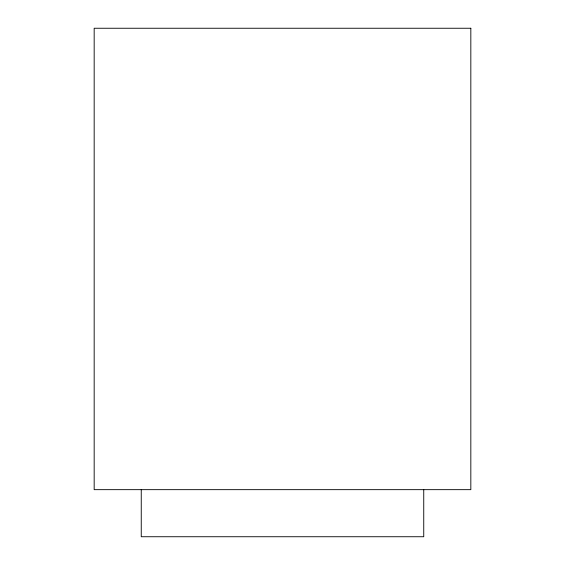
<?xml version="1.0" encoding="UTF-8"?>
<svg xmlns="http://www.w3.org/2000/svg" width="565" height="565" viewBox="0 0 565 565"><rect width="100%" height="100%" fill="white"/><g stroke="black" fill="none" stroke-linecap="round" stroke-linejoin="round"><path stroke-width="0.85" d="M423.743 489.657L423.743 536.736L141.25 536.736L141.25 489.657M470.829 28.25L94.171 28.25L94.171 489.657L470.829 489.657L470.829 28.25"/></g></svg>
